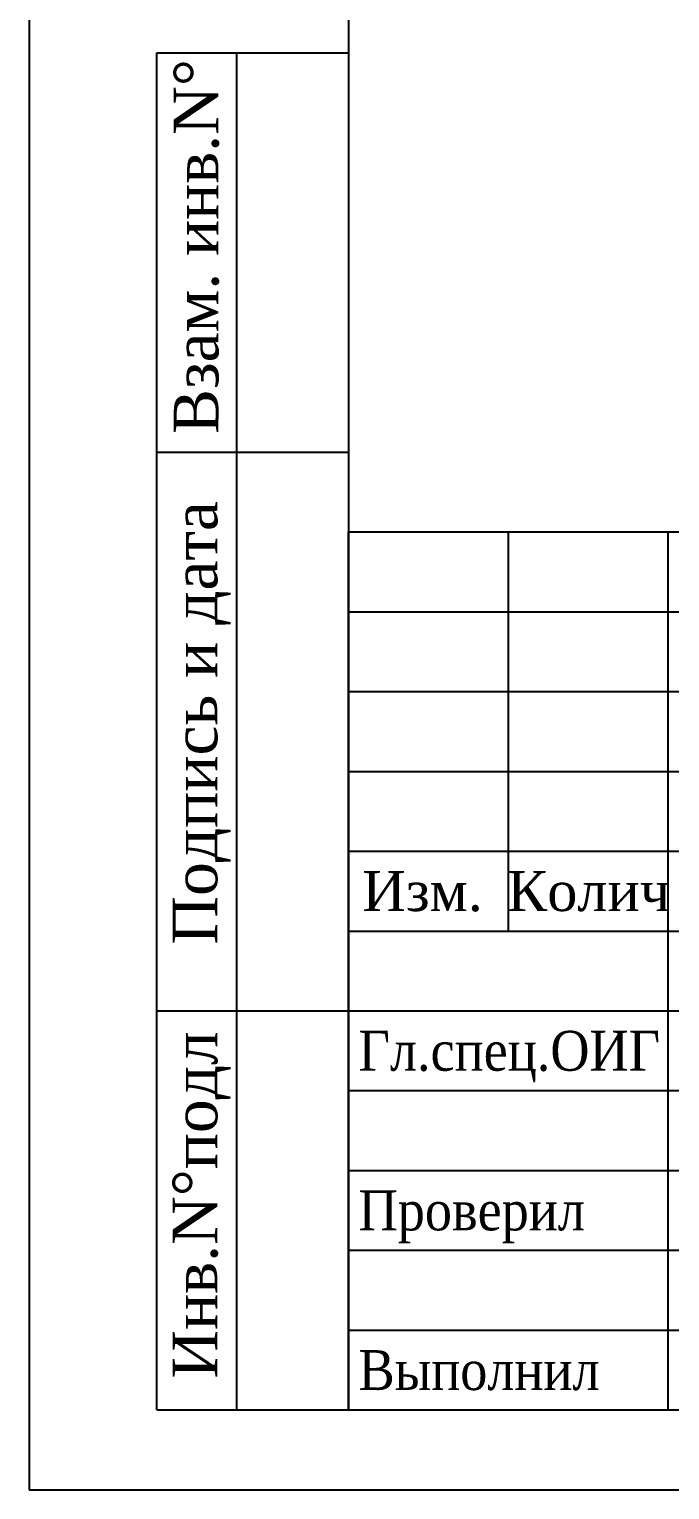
# Model space of a CAD drawing. Header units: millimetres. Extents: x 41890028 to 44740435, y 21258419 to 23626306.
# Drawn here: x 42641016 to 42661082, y 21258419 to 21304162 of the extents above; entities that cross this region are included whole.
import ezdxf
from ezdxf.enums import TextEntityAlignment as Align

# ---------------------------------------------------------------- set-up
doc = ezdxf.new("R2010")
doc.units = ezdxf.units.MM
for name, color, linetype in [('ГЛ_Штамп', 7, 'Continuous'), ('ГЛ_Штамп_РамкаВнутр', 7, 'Continuous'), ('ГЛ_Штамп_Текст', 7, 'Continuous')]:
    doc.layers.add(name, color=color, linetype=linetype)
doc.layers.add('ГЛ_Штамп_РамкаВнеш', color=6, linetype='Continuous', plot=False)
doc.styles.add('ГеологияШтамп', font='times.ttf')

# ---------------------------------------------------------------- blocks, each defined once
blk = doc.blocks.new('*U58')
at = {"layer": 'ГЛ_Штамп'}
for q in [(20, 60), (20, 45), (20, 20)]:
    blk.add_line((20, 5), q, dxfattribs=at)
at = {"layer": 'ГЛ_Штамп_РамкаВнеш'}
blk.add_lwpolyline([(0, 0), (210, 0), (210, 297), (0, 297)], close=True, dxfattribs=at)
at = {"layer": 'ГЛ_Штамп_РамкаВнутр', "lineweight": -2}
for p, q in [((8, 5), (8, 90)), ((8, 90), (20, 90)), ((13, 5), (13, 90)), ((8, 65), (20, 65)), ((8, 30), (20, 30)), ((8, 5), (20, 5))]:
    blk.add_line(p, q, dxfattribs=at)
at = {"layer": 'ГЛ_Штамп_РамкаВнутр'}
blk.add_lwpolyline([(20, 5), (205, 5), (205, 292), (20, 292)], close=True, dxfattribs=at)
at = {"layer": 'ГЛ_Штамп_Текст', "style": 'ГеологияШтамп'}
for s, p in [('Взам. инв.N%%d', (10.455, 77.868)), ('Подпись и дата', (10.385, 48.037)), ('Инв.N%%dподл', (10.385, 17.84))]:
    blk.add_text(s, height=2.8, rotation=90, dxfattribs=at).set_placement(p, align=Align.MIDDLE_CENTER)
at = {"layer": 'ГЛ_Штамп_Текст', "style": 'ГеологияШтамп', "flags": 8}
for tag, p in [('Приложение', (191.674, 288.5)), ('Лист', (205, 288.5))]:
    blk.add_attdef(tag, text='', height=3, dxfattribs=at).set_placement(p, align=Align.MIDDLE_RIGHT)
blk = doc.blocks.new('ГЛ_форма3')
at = {"layer": 'ГЛ_Штамп'}
for p, q in [((-185, 0), (-185, 55)), ((-185, 55), (0, 55)), ((-175, 55), (-175, 30)), ((-165, 55), (-165, 0)), ((-185, 50), (-120, 50)), ((-185, 45), (-120, 45)), ((-185, 40), (-120, 40)), ((-185, 35), (-120, 35)), ((-185, 30), (0, 30)), ((-185, 25), (-120, 25)), ((-185, 20), (-120, 20)), ((-185, 15), (-120, 15)), ((-185, 10), (-120, 10)), ((-185, 5), (-120, 5)), ((-185, 0), (0, 0))]:
    blk.add_line(p, q, dxfattribs=at)
at = {"layer": 'ГЛ_Штамп_Текст', "style": 'ГеологияШтамп'}
for s, p in [('Изм.', (-180.356, 32.5)), ('Колич', (-169.958, 32.5))]:
    blk.add_text(s, height=2.5, dxfattribs=at).set_placement(p, align=Align.MIDDLE_CENTER)
at = {"layer": 'ГЛ_Штамп_Текст', "style": 'ГеологияШтамп', "flags": 8}
for tag, height, p in [('Проект', 4, (-60, 50)), ('НаимПроекта1', 3, (-60, 41)), ('НаимПроекта2', 3, (-60, 35)), ('Альбом1', 2.8, (-85.109, 27.5)), ('Альбом2', 2.8, (-85.109, 22.5)), ('СТ', 3, (-42.5, 20.252)), ('Лист', 3, (-27.5, 20.252)), ('Лис-в', 3, (-10, 20.252)), ('Альбом3', 2.8, (-85.109, 17.5)), ('НаимЛист1', 2.8, (-85.109, 12.5)), ('НаимЛист2', 2.8, (-85.109, 7.5)), ('НаимЛист3', 2.8, (-85.109, 2.5))]:
    blk.add_attdef(tag, text='', height=height, dxfattribs=at).set_placement(p, align=Align.MIDDLE_CENTER)
at = {"layer": 'ГЛ_Штамп_Текст', "style": 'ГеологияШтамп', "width": 0.9, "flags": 8}
for tag, p in [('Надпись1', (-184.365, 22.5)), ('ФИО_1', (-164.87, 22.5)), ('Надпись2', (-184.365, 17.5)), ('ФИО_2', (-164.87, 17.5)), ('Надпись3', (-184.365, 12.5)), ('ФИО_3', (-164.87, 12.5)), ('Надпись4', (-184.365, 7.5)), ('ФИО_4', (-164.87, 7.5)), ('Надпись5', (-184.365, 2.5)), ('ФИО_5', (-164.87, 2.5))]:
    blk.add_attdef(tag, text='', height=2.5, dxfattribs=at).set_placement(p, align=Align.MIDDLE_LEFT)

msp = doc.modelspace()

# ---------------------------------------------------------------- block references
at = {"xscale": 500, "yscale": 500, "zscale": 500}
msp.add_blockref('*U58', (42641015.842, 21258419.467), dxfattribs=at)
ref = msp.add_blockref('ГЛ_форма3', (42743515.842, 21260919.467), dxfattribs=dict(xscale=500, yscale=500, zscale=500))
ref.add_attrib('Надпись1', 'Гл.спец.ОИГ', dxfattribs={"layer": 'ГЛ_Штамп_Текст', "height": 1250, "style": 'ГеологияШтамп', "width": 0.9}).set_placement((42651333.349, 21272169.467), align=Align.MIDDLE_LEFT)
ref.add_attrib('Надпись3', 'Проверил', dxfattribs={"layer": 'ГЛ_Штамп_Текст', "height": 1250, "style": 'ГеологияШтамп', "width": 0.9}).set_placement((42651333.349, 21267169.467), align=Align.MIDDLE_LEFT)
ref.add_attrib('Надпись5', 'Выполнил', dxfattribs={"layer": 'ГЛ_Штамп_Текст', "height": 1250, "style": 'ГеологияШтамп', "width": 0.9}).set_placement((42651333.349, 21262169.467), align=Align.MIDDLE_LEFT)

doc.saveas('drawing.dxf')
